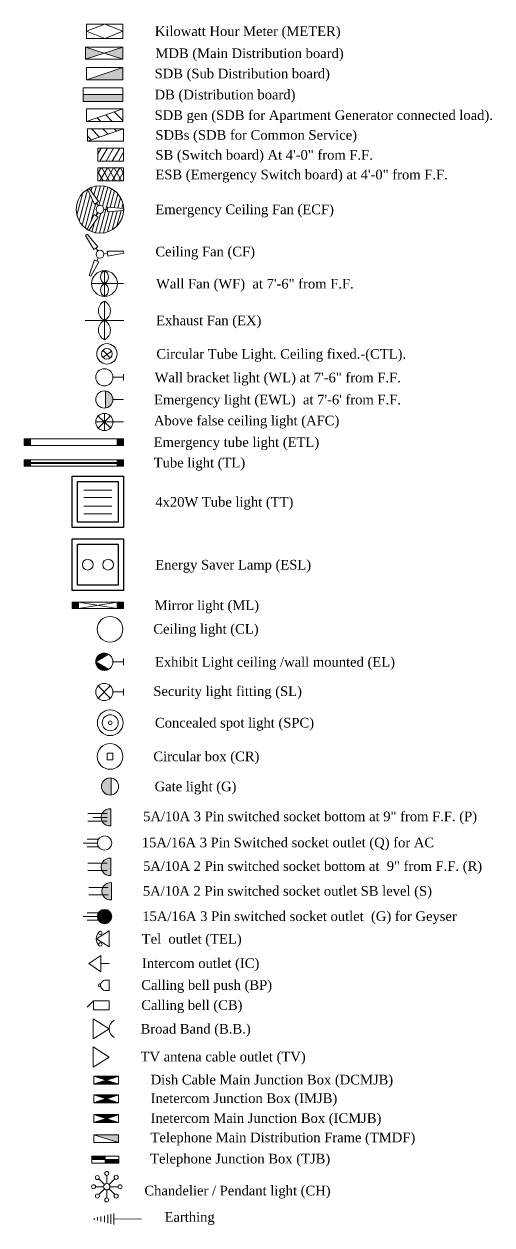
# Model space of a CAD drawing. Header units: feet. Extents: x 2159 to 3197, y 1418 to 2165.
# Drawn here: x 2906 to 3197, y 1418 to 2165 of the extents above; entities that cross this region are included whole.
import ezdxf

# ---------------------------------------------------------------- set-up
doc = ezdxf.new("R2010")
doc.units = ezdxf.units.FT
doc.layers.add('E. Fixture', color=6, linetype='Continuous', lineweight=20)
doc.layers.add('ETEXT', color=152, linetype='Continuous', lineweight=5)
doc.layers.add('Hatch', color=70, linetype='Continuous')
doc.styles.add('JASIM', font='times.ttf')
pattern_1 = [(45, (0, 0), (-0.088388348, 0.088388348), [])]

# ---------------------------------------------------------------- blocks, each defined once
blk = doc.blocks.new('hh')
at = {"layer": 'E. Fixture', "lineweight": 15}
h = blk.add_hatch(dxfattribs=at)
h.set_pattern_fill('ANSI31', color=256, style=0)
h.set_pattern_definition([(45, (-3.09985, 2.43314), (-0.088388348, 0.088388348), [])])
h.paths.add_polyline_path([(805.52, 250.04), (797.86, 247.57), (813.18, 247.57)])
h.paths.add_polyline_path([(813.18, 252.51), (797.86, 252.51), (805.52, 250.04)])
for points in [[(813.18, 252.51), (805.52, 250.04), (797.86, 252.51)], [(813.18, 247.57), (805.52, 250.04), (797.86, 247.57)]]:
    blk.add_lwpolyline(points, dxfattribs=at)
blk.add_lwpolyline([(797.86, 252.51), (813.18, 252.51), (813.18, 247.57), (797.86, 247.57)], close=True, dxfattribs=at)
blk = doc.blocks.new('kk')
at = {"layer": 'E. Fixture', "lineweight": 15}
h = blk.add_hatch(dxfattribs=at)
h.set_pattern_fill('ANSI31', color=256, style=0)
h.set_pattern_definition(pattern_1)
h.paths.add_polyline_path([(804.9, 220.72), (804.9, 222.87), (796.52, 222.87), (796.52, 220.72)])
h = blk.add_hatch(dxfattribs=at)
h.set_pattern_fill('ANSI31', color=256, style=0)
h.set_pattern_definition(pattern_1)
h.paths.add_polyline_path([(813.27, 218.58), (813.27, 220.72), (804.9, 220.72), (804.9, 218.58)])
for p, q in [((813.27, 220.72), (796.52, 220.72)), ((804.9, 222.87), (804.9, 218.58))]:
    blk.add_line(p, q, dxfattribs=at)
blk.add_lwpolyline([(796.52, 222.87), (813.27, 222.87), (813.27, 218.58), (796.52, 218.58)], close=True, dxfattribs=at)
blk = doc.blocks.new('82')
at = {"layer": 'E. Fixture'}
for p, q in [((1444.82, -4136.61), (1444.82, -4145.99)), ((1452.32, -4141.3), (1444.82, -4136.61)), ((1452.32, -4141.3), (1444.82, -4145.99))]:
    blk.add_line(p, q, dxfattribs=at)
blk = doc.blocks.new('122')
at = {"layer": 'E. Fixture'}
for p, q in [((27132.17, -3865.78), (27130.89, -3865.78)), ((27132.17, -3870.54), (27132.17, -3865.78)), ((27132.17, -3870.54), (27130.89, -3870.54))]:
    blk.add_line(p, q, dxfattribs=at)
for centre, radius, start, end in [((27127.94, -3868.15), 0.782, 69.6947, 293.2018), ((27130.55, -3868.16), 2.41, 81.8917, 278.1083)]:
    blk.add_arc(centre, radius, start, end, dxfattribs=at)
blk = doc.blocks.new('205')
at = {"layer": 'E. Fixture'}
for p, q in [((27100.62, -3883.85), (27107.93, -3883.85)), ((27100.62, -3883.85), (27100.62, -3888.02)), ((27110.88, -3886.8), (27107.93, -3883.85)), ((27107.93, -3888.02), (27107.93, -3883.85)), ((27100.62, -3888.02), (27107.93, -3888.02))]:
    blk.add_line(p, q, dxfattribs=at)
blk = doc.blocks.new('25')
at = {"layer": 'E. Fixture'}
for p, q in [((27123.97, -3857.76), (27129.6, -3853.92)), ((27129.6, -3853.92), (27129.6, -3861.59)), ((27123.97, -3857.76), (27129.6, -3861.59)), ((27133.46, -3857.76), (27129.6, -3857.76))]:
    blk.add_line(p, q, dxfattribs=at)
blk = doc.blocks.new('L4')
at = {"layer": 'E. Fixture'}
for radius in [8, 8, 5, 1.17]:
    blk.add_circle((39232.56, 28184.17), radius, dxfattribs=at)
blk = doc.blocks.new('05')
at = {"layer": 'E. Fixture'}
blk.add_hatch(color=256, dxfattribs=at).paths.add_polyline_path([(27124.32, -3822.56), (27124.32, -3814.56, 1.138442)])
for p, q in [((27122.65, -3816.83), (27113.67, -3816.83)), ((27124.32, -3822.56), (27124.32, -3814.56)), ((27122.65, -3820.28), (27113.67, -3820.28)), ((27122.65, -3818.56), (27115.97, -3818.56))]:
    blk.add_line(p, q, dxfattribs=at)
blk.add_arc((27123.8, -3818.56), 4.03, 82.5917, 277.4083, dxfattribs=at)
blk = doc.blocks.new('10')
at = {"layer": 'E. Fixture'}
blk.add_hatch(color=256, dxfattribs=at).paths.add_polyline_path([(27132.13, -3831.38), (27132.13, -3823.38, 1.138442)])
for p, q in [((27130.46, -3825.65), (27121.48, -3825.65)), ((27132.13, -3831.38), (27132.13, -3823.38)), ((27130.46, -3829.1), (27121.48, -3829.1))]:
    blk.add_line(p, q, dxfattribs=at)
blk.add_arc((27131.61, -3827.38), 4.03, 82.5917, 277.4083, dxfattribs=at)
blk = doc.blocks.new('gg')
at = {"layer": 'E. Fixture', "lineweight": 15}
blk.add_hatch(color=256, dxfattribs=at).paths.add_polyline_path([(813.18, 353.14, 1), (804.27, 353.14, 1)])
for p, q in [((804.27, 353.14), (795.46, 353.14)), ((804.86, 355.44), (797.88, 355.44)), ((804.86, 350.84), (797.88, 350.84))]:
    blk.add_line(p, q, dxfattribs=at)
blk.add_circle((808.72, 353.14), 4.46, dxfattribs=at)
blk = doc.blocks.new('ty')
at = {"layer": 'E. Fixture'}
for p, q in [((26271.05, -3659.09), (26277.05, -3655.34)), ((26277.05, -3662.84), (26277.05, -3655.34)), ((26271.05, -3659.09), (26277.05, -3662.84))]:
    blk.add_line(p, q, dxfattribs=at)
for centre in [(26272.88, -3656.43), (26272.88, -3661.74)]:
    blk.add_circle(centre, 0.844, dxfattribs=at)
blk.add_arc((26275.48, -3659.09), 4.5, 130.0197, 229.9803, dxfattribs=at)
blk = doc.blocks.new('69582')
at = {"layer": 'Hatch'}
for p, q in [((1428.68, -3959.17), (1452.68, -3959.17)), ((1428.68, -3983.17), (1428.68, -3959.17)), ((1431.18, -3961.67), (1450.18, -3961.67)), ((1431.18, -3980.67), (1431.18, -3961.67)), ((1450.18, -3961.67), (1450.18, -3980.67)), ((1452.68, -3959.17), (1452.68, -3983.17)), ((1452.68, -3983.17), (1428.68, -3983.17)), ((1450.18, -3980.67), (1431.18, -3980.67))]:
    blk.add_line(p, q, dxfattribs=at)
blk = doc.blocks.new('oo')
at = {"layer": 'E. Fixture', "lineweight": 15}
for p, q in [((755.23, 589.1), (809.18, 589.1)), ((755.23, 589.03), (809.18, 589.03)), ((755.23, 588.97), (809.18, 588.97)), ((755.23, 588.9), (809.18, 588.9)), ((755.23, 588.77), (809.18, 588.77)), ((755.23, 588.63), (809.18, 588.63)), ((755.23, 588.57), (809.18, 588.57)), ((755.23, 588.5), (809.18, 588.5)), ((755.23, 588.43), (809.18, 588.43)), ((755.23, 588.43), (809.18, 588.43))]:
    blk.add_line(p, q, dxfattribs=at)
at = {"layer": 'E. Fixture', "color": 5, "lineweight": 15}
blk.add_lwpolyline([(751.23, 590.77), (813.18, 590.77), (813.18, 586.76), (751.23, 586.76), (751.23, 590.77)], dxfattribs=at)
at = {"layer": 'Hatch', "lineweight": 15}
for points in [[(751.23, 590.77), (755.23, 590.77), (755.23, 586.76), (751.23, 586.76)], [(751.56, 590.43), (754.89, 590.43), (754.89, 587.1), (751.56, 587.1)], [(751.89, 590.1), (754.56, 590.1), (754.56, 587.43), (751.89, 587.43)], [(752.23, 589.77), (754.23, 589.77), (754.23, 587.76), (752.23, 587.76)], [(813.18, 590.77), (809.18, 590.77), (809.18, 586.76), (813.18, 586.76)], [(812.85, 590.43), (809.51, 590.43), (809.51, 587.1), (812.85, 587.1)], [(812.52, 590.1), (809.85, 590.1), (809.85, 587.43), (812.52, 587.43)], [(812.18, 589.77), (810.18, 589.77), (810.18, 587.76), (812.18, 587.76)], [(752.56, 589.43), (753.89, 589.43), (753.89, 588.1), (752.56, 588.1)], [(752.89, 589.1), (753.56, 589.1), (753.56, 588.43), (752.89, 588.43)], [(811.85, 589.43), (810.52, 589.43), (810.52, 588.1), (811.85, 588.1)], [(811.52, 589.1), (810.85, 589.1), (810.85, 588.43), (811.52, 588.43)]]:
    blk.add_lwpolyline(points, close=True, dxfattribs=at)
blk = doc.blocks.new('S')
at = {"layer": 'E. Fixture'}
for p, q in [((27102.5, -3564.5), (27101.4, -3580.7)), ((27104.4, -3564.5), (27102.5, -3564.5)), ((27104.4, -3564.5), (27106.1, -3580.6)), ((27106.1, -3580.6), (27101.4, -3580.7)), ((27103.5, -3584.1), (27103.5, -3580.7)), ((27082.5, -3599), (27095.8, -3589.7)), ((27083.5, -3600.7), (27098.2, -3593.8)), ((27095.8, -3589.7), (27098.2, -3593.8)), ((27100, -3590.1), (27097, -3591.8)), ((27106.9, -3590.1), (27109.9, -3591.8)), ((27111.1, -3589.7), (27108.7, -3593.8)), ((27123.4, -3600.7), (27108.7, -3593.8)), ((27124.4, -3599), (27111.1, -3589.7)), ((27082.5, -3599), (27083.5, -3600.7)), ((27124.4, -3599), (27123.4, -3600.7))]:
    blk.add_line(p, q, dxfattribs=at)
blk.add_circle((27103.5, -3588.1), 3.94, dxfattribs=at)
blk = doc.blocks.new('14')
at = {"layer": 'E. Fixture'}
for p, q in [((26233.99, -3909.11), (26233.99, -3891.11)), ((26224.99, -3900.11), (26242.99, -3900.11))]:
    blk.add_line(p, q, dxfattribs=at)
for centre, start, end in [((26229.49, -3902.36), 26.564, 153.436), ((26229.49, -3897.86), 206.564, 333.436), ((26238.49, -3902.36), 26.564, 153.436), ((26238.49, -3897.86), 206.564, 333.436)]:
    blk.add_arc(centre, 5.03, start, end, dxfattribs=at)
blk = doc.blocks.new('587')
at = {"layer": 'E. Fixture', "color": 252}
for p, q in [((26784.73, -3106.24), (26792.73, -3106.24)), ((26785.78, -3108.94), (26791.67, -3103.53)), ((26791.56, -3109.07), (26785.9, -3103.41)), ((26788.73, -3110.24), (26788.73, -3102.24))]:
    blk.add_line(p, q, dxfattribs=at)
at = {"layer": 'E. Fixture'}
blk.add_line((26792.73, -3106.24), (26797.73, -3106.24), dxfattribs=at)
blk.add_circle((26788.73, -3106.24), 4, dxfattribs=at)
blk = doc.blocks.new('tu')
at = {"layer": 'E. Fixture'}
for p, q in [((27127.2, -3640.35), (27127.2, -3628.35)), ((27121.06, -3634.35), (27118.26, -3634.35)), ((27133.2, -3634.35), (27121.2, -3634.35))]:
    blk.add_line(p, q, dxfattribs=at)
blk.add_circle((27127.2, -3634.35), 6, dxfattribs=at)
for centre, start, end in [((27128.7, -3631.35), 116.564, 243.436), ((27125.7, -3631.35), 296.564, 63.436), ((27128.7, -3637.35), 116.564, 243.436), ((27125.7, -3637.35), 296.564, 63.436)]:
    blk.add_arc(centre, 3.35, start, end, dxfattribs=at)
blk = doc.blocks.new('C')
at = {"layer": 'E. Fixture'}
blk.add_hatch(color=256, dxfattribs=at).paths.add_polyline_path([(27131.11, -3595.1), (27140.34, -3595.1), (27140.34, -3591.94)])
blk.add_line((27140.34, -3591.94), (27131.11, -3595.1), dxfattribs=at)
blk.add_lwpolyline([(27131.11, -3591.94), (27140.34, -3591.94), (27140.34, -3595.1), (27131.11, -3595.1), (27131.11, -3591.94)], dxfattribs=at)
blk = doc.blocks.new('02')
at = {"layer": 'E. Fixture', "lineweight": 5}
h = blk.add_hatch(dxfattribs=at)
h.set_pattern_fill('ANSI31', color=256, scale=20, angle=90, style=0)
h.set_pattern_definition([(135, (24854.75, 29892.603), (-1.76776695, -1.76776695), [])])
h.paths.add_polyline_path([(39229.64, 28526.87), (39229.64, 28523), (39240.91, 28526.87)])
at = {"layer": 'E. Fixture'}
blk.add_line((39240.91, 28526.87), (39229.64, 28523), dxfattribs=at)
blk.add_lwpolyline([(39229.64, 28526.87), (39240.91, 28526.87), (39240.91, 28523), (39229.64, 28523), (39229.64, 28526.87)], dxfattribs=at)
blk = doc.blocks.new('98')
at = {"layer": 'E. Fixture', "lineweight": 5}
h = blk.add_hatch(dxfattribs=at)
h.set_pattern_fill('ANSI31', color=251, scale=20, angle=90, style=0)
h.set_pattern_definition([(135, (24852.4953, 29864.744), (-1.76776695, -1.76776695), [])])
h.paths.add_polyline_path([(39240.91, 28545.31), (39240.91, 28549.18), (39229.64, 28545.31)])
at = {"layer": 'E. Fixture'}
blk.add_line((39240.91, 28549.18), (39229.64, 28545.31), dxfattribs=at)
blk.add_lwpolyline([(39229.64, 28549.18), (39240.91, 28549.18), (39240.91, 28545.31), (39229.64, 28545.31), (39229.64, 28549.18)], dxfattribs=at)
blk = doc.blocks.new('2')
at = {"layer": 'E. Fixture'}
blk.add_hatch(color=256, dxfattribs=at).paths.add_polyline_path([(27131.11, -3604.57), (27131.11, -3606.15), (27140.34, -3606.15), (27140.34, -3604.57)])
blk.add_line((27140.34, -3604.57), (27131.11, -3604.57), dxfattribs=at)
blk.add_lwpolyline([(27131.11, -3602.99), (27140.34, -3602.99), (27140.34, -3606.15), (27131.11, -3606.15), (27131.11, -3602.99)], dxfattribs=at)
blk = doc.blocks.new('L')
at = {"layer": 'E. Fixture'}
for p, q in [((27133.81, -3573.08), (27130.06, -3574.58)), ((27130.06, -3574.58), (27133.81, -3576.08)), ((27137.56, -3574.58), (27133.81, -3573.08)), ((27133.81, -3576.08), (27137.56, -3574.58))]:
    blk.add_line(p, q, dxfattribs=at)
blk.add_lwpolyline([(27130.06, -3573.08), (27137.56, -3573.08), (27137.56, -3576.08), (27130.06, -3576.08), (27130.06, -3573.08)], dxfattribs=at)
blk = doc.blocks.new('P')
at = {"layer": 'E. Fixture'}
h = blk.add_hatch(color=256, dxfattribs=at)
h.paths.add_polyline_path([(27133.98, -3585.76), (27139.76, -3587.62), (27139.76, -3583.91)])
h.paths.add_polyline_path([(27133.98, -3585.76), (27128.2, -3583.91), (27128.2, -3587.62)])
for p, q in [((27139.76, -3583.91), (27128.2, -3587.62)), ((27128.2, -3583.91), (27139.76, -3587.62))]:
    blk.add_line(p, q, dxfattribs=at)
blk.add_lwpolyline([(27128.2, -3583.91), (27139.76, -3583.91), (27139.76, -3587.62), (27128.2, -3587.62), (27128.2, -3583.91)], dxfattribs=at)
blk = doc.blocks.new('E2')
at = {"layer": 'E. Fixture', "color": 252}
for p, q in [((27081.9, -4056.14), (27081.9, -4056.89)), ((27083.51, -4055.75), (27083.52, -4057.26)), ((27085.13, -4055.36), (27085.14, -4057.62)), ((27086.74, -4054.97), (27086.76, -4057.99)), ((27088.36, -4054.58), (27088.38, -4058.35)), ((27089.79, -4054.24), (27089.82, -4058.68)), ((27091.05, -4053.93), (27091.08, -4058.96)), ((27104.1, -4056.35), (27091.06, -4056.45))]:
    blk.add_line(p, q, dxfattribs=at)
blk = doc.blocks.new('2635')
at = {"layer": 'E. Fixture'}
for p, q in [((1426.94, -4198.39), (1424.29, -4195.74)), ((1428, -4197.95), (1428, -4194.2)), ((1429.06, -4198.39), (1431.71, -4195.74)), ((1426.5, -4199.45), (1422.76, -4199.45)), ((1424.3, -4203.16), (1426.94, -4200.51)), ((1428, -4204.69), (1428, -4200.95)), ((1431.71, -4203.16), (1429.06, -4200.51)), ((1433.25, -4199.45), (1429.5, -4199.45))]:
    blk.add_line(p, q, dxfattribs=at)
for centre, radius in [((1428, -4193.26), 0.938), ((1423.62, -4195.17), 0.938), ((1428, -4199.45), 1.5), ((1432.37, -4195.08), 0.938), ((1421.82, -4199.45), 0.938), ((1423.63, -4203.82), 0.938), ((1432.37, -4203.82), 0.938), ((1434.18, -4199.45), 0.938), ((1428, -4205.63), 0.938)]:
    blk.add_circle(centre, radius, dxfattribs=at)

msp = doc.modelspace()

# ---------------------------------------------------------------- hatches: boundary and pattern name
at = {"layer": 'E. Fixture', "lineweight": 5}
h = msp.add_hatch(dxfattribs=at)
h.set_pattern_fill('ANSI31', color=256, scale=26.668912, angle=15, style=0)
h.set_pattern_definition([(60, (-67879.301, 9518.0144), (-2.88699442, 1.666807), [])])
h.paths.add_polyline_path([(2952.25043, 2079.72387), (2968.25178, 2079.72387), (2968.25178, 2087.72454), (2952.25043, 2087.72454)])
h = msp.add_hatch(dxfattribs=at)
h.set_pattern_fill('ANSI31', color=256, scale=26.668912, angle=15, style=0)
h.set_pattern_definition([(120, (73799.8033, 9505.723), (2.88699442, 1.666807), [])])
h.paths.add_polyline_path([(2968.25178, 2067.43251), (2952.25043, 2067.43251), (2952.25043, 2075.43318), (2968.25178, 2075.43318)])
h = msp.add_hatch(dxfattribs=at)
h.set_pattern_fill('ANSI31', color=256, scale=26.668912, angle=15, style=0)
h.set_pattern_definition([(60, (-67879.301, 9505.723), (-2.88699442, 1.666807), [])])
h.paths.add_polyline_path([(2952.25043, 2067.43251), (2968.25178, 2067.43251), (2968.25178, 2075.43318), (2952.25043, 2075.43318)])
h = msp.add_hatch(dxfattribs=at)
h.set_pattern_fill('ANSI31', color=154, scale=18.751579, angle=30, style=0)
h.set_pattern_definition([(75, (-13804.7345, 3829.5727), (-2.2640793, 0.6066582), [])])
h.paths.add_polyline_path([(2946.73182, 2062.7363), (2952.64805, 2054.50567), (2951.20953, 2053.66663), (2952.29181, 2051.77448, -0.577350269), (2955.9749, 2049.62819), (2958.15483, 2049.6194), (2958.151, 2051.13306), (2968.25311, 2050.19406, 0.549834759)])
h.paths.add_polyline_path([(2968.24815, 2048.9633), (2958.15851, 2048.16668), (2958.15483, 2049.6194), (2955.9749, 2049.62819, -0.577350269), (2952.27461, 2047.51169), (2951.17703, 2045.62821), (2952.42736, 2044.88855), (2946.62555, 2036.59551, 0.549855242)])
h.paths.add_polyline_path([(2952.27461, 2047.51169, -0.266868624), (2951.05263, 2049.63812, -0.269030345), (2952.29181, 2051.77448), (2951.20953, 2053.66663), (2950.08567, 2053.01112), (2945.66326, 2062.12518, 0.257885727), (2938.76395, 2049.63812, 0.255722724), (2945.56217, 2037.21519), (2949.87425, 2046.39889), (2951.17703, 2045.62821)])
for color, points in [(154, [(2961.58455, 1931.52427, 0.372312501), (2957.02223, 1936.80197), (2957.02223, 1926.24658, 0.372312501)]), (256, [(2954.47052, 1690.94958, 0.457393996), (2960.57577, 1685.67188), (2960.57577, 1696.22728, 0.457393996)]), (256, [(2965.10354, 1474.54866), (2949.78442, 1474.54866), (2965.10354, 1469.61213)])]:
    msp.add_hatch(color=color, dxfattribs=at).paths.add_polyline_path(points)
h = msp.add_hatch(dxfattribs=at)
h.set_pattern_fill('ANSI31', color=256, style=0)
h.set_pattern_definition([(45, (2155.06983, 1261.3339), (-0.088388348, 0.088388348), [])])
h.paths.add_polyline_path([(2958.80067, 1773.18367, 0.56899794), (2950.91698, 1768.49888)])
h.paths.add_polyline_path([(2950.91698, 1768.49888, 0.56899794), (2958.80067, 1763.8141)])

# ---------------------------------------------------------------- linework, layer by layer
for p, q in [((2960.78113, 1961.44712), (2955.33755, 1957.68173)), ((2955.40056, 1962.17906), (2959.95651, 1957.32819)), ((2961.58455, 1945.30108), (2968.25178, 1945.30108)), ((2968.25178, 1943.28056), (2968.25178, 1947.3216)), ((2957.02223, 1936.80197), (2957.02223, 1926.24658)), ((2961.58455, 1931.52427), (2968.25178, 1931.52427)), ((2943.58303, 1875.16557), (2960.91783, 1875.16557)), ((2943.58303, 1875.16557), (2960.91783, 1875.16557)), ((2943.58303, 1870.51647), (2960.91783, 1870.51647)), ((2943.58303, 1870.51647), (2960.91783, 1870.51647)), ((2943.58303, 1865.28623), (2960.91783, 1865.28623)), ((2943.58303, 1865.28623), (2960.91783, 1865.28623)), ((2943.58303, 1860.54275), (2960.91783, 1860.54275)), ((2943.58303, 1860.54275), (2960.91783, 1860.54275)), ((2940.19465, 1801.64371), (2964.19668, 1805.64404)), ((2940.19465, 1805.64404), (2964.19668, 1801.64371)), ((2950.91698, 1768.49888), (2958.80067, 1773.18367)), ((2968.25178, 1766.47837), (2968.25178, 1770.5194)), ((2950.91698, 1768.49888), (2958.80067, 1763.8141)), ((2961.58455, 1768.49888), (2968.25178, 1768.49888)), ((2961.52978, 1749.70987), (2968.19701, 1749.70987)), ((2968.19701, 1747.54724), (2968.19701, 1751.58828)), ((2960.57577, 1696.22728), (2960.57577, 1685.67188)), ((2952.52715, 1658.13696), (2945.5486, 1658.13696)), ((2951.93438, 1655.83597), (2943.12274, 1655.83597)), ((2952.52715, 1653.53497), (2945.5486, 1653.53497)), ((2949.2831, 1546.61176), (2949.2831, 1534.11071)), ((2959.28394, 1540.36124), (2949.2831, 1546.61176)), ((2959.28394, 1540.36124), (2949.2831, 1534.11071)), ((2949.78442, 1474.54866), (2965.10354, 1469.61213))]:
    msp.add_line(p, q, dxfattribs=at)
at = {"layer": 'E. Fixture', "color": 252, "lineweight": 5}
for p, q in [((2959.96756, 1753.48142), (2952.42445, 1745.93831)), ((2952.42445, 1753.48142), (2959.96756, 1745.93831))]:
    msp.add_line(p, q, dxfattribs=at)
at = {"layer": 'E. Fixture', "lineweight": 5}
for points in [[(2952.25043, 2087.72454), (2968.25178, 2087.72454), (2968.25178, 2079.72387), (2952.25043, 2079.72387)], [(2952.25043, 2075.43318), (2968.25178, 2075.43318), (2968.25178, 2067.43251), (2952.25043, 2067.43251)], [(2957.9618, 1711.72408), (2961.57317, 1711.72408), (2961.57317, 1707.58394), (2957.9618, 1707.58394)], [(2949.78442, 1474.54866), (2965.10354, 1474.54866), (2965.10354, 1469.61213), (2949.78442, 1469.61213)]]:
    msp.add_lwpolyline(points, close=True, dxfattribs=at)
at = {"layer": 'E. Fixture', "color": 5, "lineweight": 5}
msp.add_lwpolyline([(2906.29605, 1906.96624), (2968.25178, 1906.96624), (2968.25178, 1902.9659), (2906.29605, 1902.9659), (2906.29605, 1906.96624)], dxfattribs=at)
at = {"layer": 'E. Fixture', "color": 252, "lineweight": 5}
for points in [[(2936.19432, 1805.64404), (2940.19465, 1805.64404), (2940.19465, 1801.64371), (2936.19432, 1801.64371)], [(2936.52768, 1805.31068), (2939.86129, 1805.31068), (2939.86129, 1801.97707), (2936.52768, 1801.97707)], [(2936.86104, 1804.97732), (2939.52793, 1804.97732), (2939.52793, 1802.31043), (2936.86104, 1802.31043)], [(2937.1944, 1804.64396), (2939.19457, 1804.64396), (2939.19457, 1802.64379), (2937.1944, 1802.64379)], [(2937.52776, 1804.3106), (2938.86121, 1804.3106), (2938.86121, 1802.97715), (2937.52776, 1802.97715)], [(2937.86112, 1803.97724), (2938.52785, 1803.97724), (2938.52785, 1803.31051), (2937.86112, 1803.31051)], [(2968.19701, 1805.64404), (2964.19668, 1805.64404), (2964.19668, 1801.64371), (2968.19701, 1801.64371)], [(2967.86365, 1805.31068), (2964.53004, 1805.31068), (2964.53004, 1801.97707), (2967.86365, 1801.97707)], [(2967.53029, 1804.97732), (2964.8634, 1804.97732), (2964.8634, 1802.31043), (2967.53029, 1802.31043)], [(2967.19693, 1804.64396), (2965.19676, 1804.64396), (2965.19676, 1802.64379), (2967.19693, 1802.64379)], [(2966.86357, 1804.3106), (2965.53012, 1804.3106), (2965.53012, 1802.97715), (2966.86357, 1802.97715)], [(2966.5302, 1803.97724), (2965.86348, 1803.97724), (2965.86348, 1803.31051), (2966.5302, 1803.31051)]]:
    msp.add_lwpolyline(points, close=True, dxfattribs=at)
msp.add_lwpolyline([(2936.19432, 1805.64404), (2968.19701, 1805.64404), (2968.19701, 1801.64371), (2936.19432, 1801.64371), (2936.19432, 1805.64404)], dxfattribs=at)
at = {"layer": 'E. Fixture', "color": 154, "lineweight": 5}
msp.add_circle((2953.51377, 2049.63812), 14.74982, dxfattribs=at)
at = {"layer": 'E. Fixture', "lineweight": 5}
for centre, radius in [((2957.83004, 1959.89592), 6.33394), ((2957.83004, 1959.89592), 3.33394), ((2956.25077, 1945.30108), 5.33378), ((2956.25077, 1931.52427), 5.33378), ((2945.91656, 1828.82285), 3.34305), ((2958.5843, 1828.82285), 3.34305), ((2959.76749, 1788.66716), 8.00067), ((2956.25077, 1768.49888), 5.33378), ((2956.196, 1749.70987), 5.33378), ((2959.76749, 1709.65401), 8.00067), ((2959.8043, 1690.94958), 5.33378), ((2956.39136, 1655.83597), 4.45698)]:
    msp.add_circle(centre, radius, dxfattribs=at)
msp.add_arc((2965.53447, 1540.36124), 6.25053, 120, 240, dxfattribs=at)
at = {"layer": 'Hatch', "lineweight": 5}
for points in [[(2906.29605, 1906.96624), (2910.29638, 1906.96624), (2910.29638, 1902.9659), (2906.29605, 1902.9659)], [(2906.62941, 1906.63288), (2909.96302, 1906.63288), (2909.96302, 1903.29926), (2906.62941, 1903.29926)], [(2906.96277, 1906.29951), (2909.62966, 1906.29951), (2909.62966, 1903.63262), (2906.96277, 1903.63262)], [(2907.29613, 1905.96615), (2909.2963, 1905.96615), (2909.2963, 1903.96598), (2907.29613, 1903.96598)], [(2907.62949, 1905.63279), (2908.96294, 1905.63279), (2908.96294, 1904.29935), (2907.62949, 1904.29935)], [(2907.96286, 1905.29943), (2908.62958, 1905.29943), (2908.62958, 1904.63271), (2907.96286, 1904.63271)], [(2968.25178, 1906.96624), (2964.25144, 1906.96624), (2964.25144, 1902.9659), (2968.25178, 1902.9659)], [(2967.91842, 1906.63288), (2964.5848, 1906.63288), (2964.5848, 1903.29926), (2967.91842, 1903.29926)], [(2967.58505, 1906.29951), (2964.91816, 1906.29951), (2964.91816, 1903.63262), (2967.58505, 1903.63262)], [(2967.25169, 1905.96615), (2965.25152, 1905.96615), (2965.25152, 1903.96598), (2967.25169, 1903.96598)], [(2966.91833, 1905.63279), (2965.58489, 1905.63279), (2965.58489, 1904.29935), (2966.91833, 1904.29935)], [(2966.58497, 1905.29943), (2965.91825, 1905.29943), (2965.91825, 1904.63271), (2966.58497, 1904.63271)]]:
    msp.add_lwpolyline(points, close=True, dxfattribs=at)

# ---------------------------------------------------------------- block references
at = {"lineweight": 5}
for name, p in [('oo', (2155.06983, 1303.29404)), ('gg', (2147.66639, 1257.02619)), ('hh', (2151.92159, 1258.39682)), ('hh', (2151.92159, 1246.85449)), ('hh', (2151.92159, 1234.49738)), ('kk', (2151.92159, 1238.36544))]:
    msp.add_blockref(name, p, dxfattribs=at)
at = {"layer": 'E. Fixture', "lineweight": 5}
for name, p, xscale, yscale, zscale in [('L', (-78451.78782, 12885.01676), 3.000252612804616, 3.00025261279734, 3.000252612801437), ('P', (-51316.35536, 9318.95295), 2.00016840853641, 2.000168408532772, 2.000168408534291), ('C', (-63356.47381, 10915.74482), 2.443750000005821, 2.443750000005821, 2.44375), ('2', (-69412.60226, 11733.98193), 2.666891211381881, 2.666891211374605, 2.666891211379055), ('98', (-75514.09645, -54986.26849), 2, 2, 2), ('02', (-75513.57793, -54953.96811), 2, 2, 2), ('05', (-33208.53428, 6763.6284), 1.33344560569094, 1.333445605687302, 1.333445605689528), ('10', (-33218.94704, 6744.64121), 1.33344560569094, 1.333445605687302, 1.333445605689528), ('10', (-33218.42853, 6729.49398), 1.33344560569094, 1.333445605687302, 1.333445605689528), ('ty', (-32079.7379, 6475.52434), 1.33344560569094, 1.333445605687302, 1.333445605689528), ('25', (-33221.81151, 6724.9829), 1.33344560569094, 1.333445605687302, 1.333445605689528), ('122', (-33219.99293, 6725.38564), 1.33344560569094, 1.333445605687302, 1.333445605689528), ('205', (39096.48332, 6736.55663), -1.33344560569094, 1.333445605687302, 1.333445605689528), ('82', (1022.69204, 7045.01437), 1.33344560569094, 1.333445605687302, 1.333445605689528), ('2635', (1053.59841, 7041.96813), 1.33344560569094, 1.333445605687302, 1.333445605689528)]:
    msp.add_blockref(name, p, dxfattribs=dict(at, xscale=xscale, yscale=yscale, zscale=zscale))
for name, p, xscale, yscale, zscale, rotation in [('S', (-12865.47043, -4414.87597), 0.6250526276671042, 0.6250526276671042, 0.6250526276671042, 29.76887881914298), ('S', (17372.42048, -7150.32008), 0.6250526276705225, 0.6250526276671735, 0.6250526276669662, 155.0800922591944), ('tu', (39128.97683, -2842.63086), 1.33344560569094, 1.333445605687302, 1.333445605689528, 180), ('14', (8156.90834, 36962.24258), 1.333445605687302, 1.333445605687302, 1.333445605689528, 270)]:
    msp.add_blockref(name, p, dxfattribs=dict(at, xscale=xscale, yscale=yscale, zscale=zscale, rotation=rotation))
at = {"layer": 'E. Fixture', "color": 252, "lineweight": 5, "yscale": 1.333445605687302, "zscale": 1.333445605689528}
for name, p, xscale, rotation in [('587', (-32765.06068, -2224.47312), -1.33344560569094, 180), ('E2', (-33113.16213, 7150.46398), 1.333445605691134, 359.4933305613107)]:
    msp.add_blockref(name, p, dxfattribs=dict(at, xscale=xscale, rotation=rotation))
at = {"layer": 'E. Fixture', "lineweight": 5}
msp.add_blockref('L4', (-36272.66308, -26453.57581), dxfattribs=at)
at = {"layer": 'Hatch', "lineweight": 5, "xscale": 1.33344560569094, "yscale": 1.333445605687302, "zscale": 1.333445605689528}
for p in [(1031.1842, 7163.19652), (1031.1842, 7163.19652), (1031.1842, 7124.16521), (1031.1842, 7124.16521)]:
    msp.add_blockref('69582', p, dxfattribs=at)

# ---------------------------------------------------------------- texts
at = {"layer": 'ETEXT', "lineweight": 5, "style": 'JASIM'}
for s, p in [('Kilowatt Hour Meter (METER)', (2987.64047, 2157.42686)), ('MDB (Main Distribution board)', (2988.01578, 2143.71594)), ('SDB (Sub Distribution board)', (2987.47863, 2131.10542)), ('DB (Distribution board)', (2987.47863, 2118.03062)), ('SDB gen (SDB for Apartment Generator connected load).', (2987.47863, 2105.24983)), ('SDBs (SDB for Common Service)', (2987.99714, 2092.94463)), ('SB (Switch board) At 4\'-0" from F.F.', (2987.99714, 2080.55989)), ('ESB (Emergency Switch board) at 4\'-0" from F.F.', (2987.99714, 2068.33549)), ('Emergency Ceiling Fan (ECF)', (2987.99714, 2046.68979)), ('Ceiling Fan (CF)', (2987.99714, 2020.46298)), ('Wall Fan (WF)  at 7\'-6" from F.F.', (2988.4137, 2000.49535)), ('Exhaust Fan (EX)', (2988.44737, 1977.66029)), ('Circular Tube Light. Ceiling fixed.-(CTL).', (2988.58682, 1956.86134)), ('Wall bracket light (WL) at 7\'-6" from F.F.', (2987.55944, 1942.17061)), ("Emergency light (EWL)  at 7'-6' from F.F.", (2987.14662, 1928.44762)), ('Above false ceiling light (AFC)', (2987.07154, 1915.43055)), ('Emergency tube light (ETL)', (2986.92866, 1901.99645)), ('Tube light (TL)', (2986.9535, 1889.26371)), ('4x20W Tube light (TT)', (2987.9466, 1864.8585)), ('Energy Saver Lamp (ESL)', (2987.9466, 1825.82719)), ('Mirror light (ML)', (2987.49767, 1800.60241)), ('Ceiling light (CL)', (2986.71242, 1785.93577)), ('Exhibit Light ceiling /wall mounted (EL)', (2987.72913, 1765.41205)), ('Security light fitting (SL)', (2986.71242, 1747.2285)), ('Concealed spot light (SPC)', (2987.72913, 1727.6377)), ('Circular box (CR)', (2986.71242, 1706.68664)), ('Gate light (G)', (2987.52997, 1688.01165)), ('5A/10A 3 Pin switched socket bottom at 9" from F.F. (P)', (2980.38526, 1669.40821)), ('15A/16A 3 Pin Switched socket outlet (Q) for AC', (2979.55556, 1653.17881)), ('5A/10A 2 Pin switched socket bottom at  9" from F.F. (R)', (2980.28674, 1638.52345)), ('5A/10A 2 Pin switched socket outlet SB level (S)', (2980.22306, 1623.08187)), ('15A/16A 3 Pin switched socket outlet  (G) for Geyser', (2979.82901, 1607.35666)), ('Tel  outlet (TEL)', (2979.47971, 1593.28418)), ('Intercom outlet (IC)', (2979.6693, 1578.15546)), ('Calling bell push (BP)', (2979.23375, 1564.59178)), ('Calling bell (CB)', (2979.20821, 1552.10826)), ('Broad Band (B.B.)', (2978.76942, 1537.3652)), ('TV antena cable outlet (TV)', (2978.76942, 1520.07266)), ('Dish Cable Main Junction Box (DCMJB)', (2985.04739, 1505.77913)), ('Inetercom Junction Box (IMJB)', (2985.04739, 1494.2368)), ('Inetercom Main Junction Box (ICMJB)', (2985.04739, 1481.87968)), ('Telephone Main Distribution Frame (TMDF)', (2984.96606, 1469.86222)), ('Telephone Junction Box (TJB)', (2984.69024, 1456.67964)), ('Chandelier / Pendant light (CH)', (2981.15742, 1436.83716)), ('Earthing', (2993.6816, 1420.41908))]:
    msp.add_text(s, height=6, dxfattribs=at).set_placement(p)

doc.saveas('drawing.dxf')
